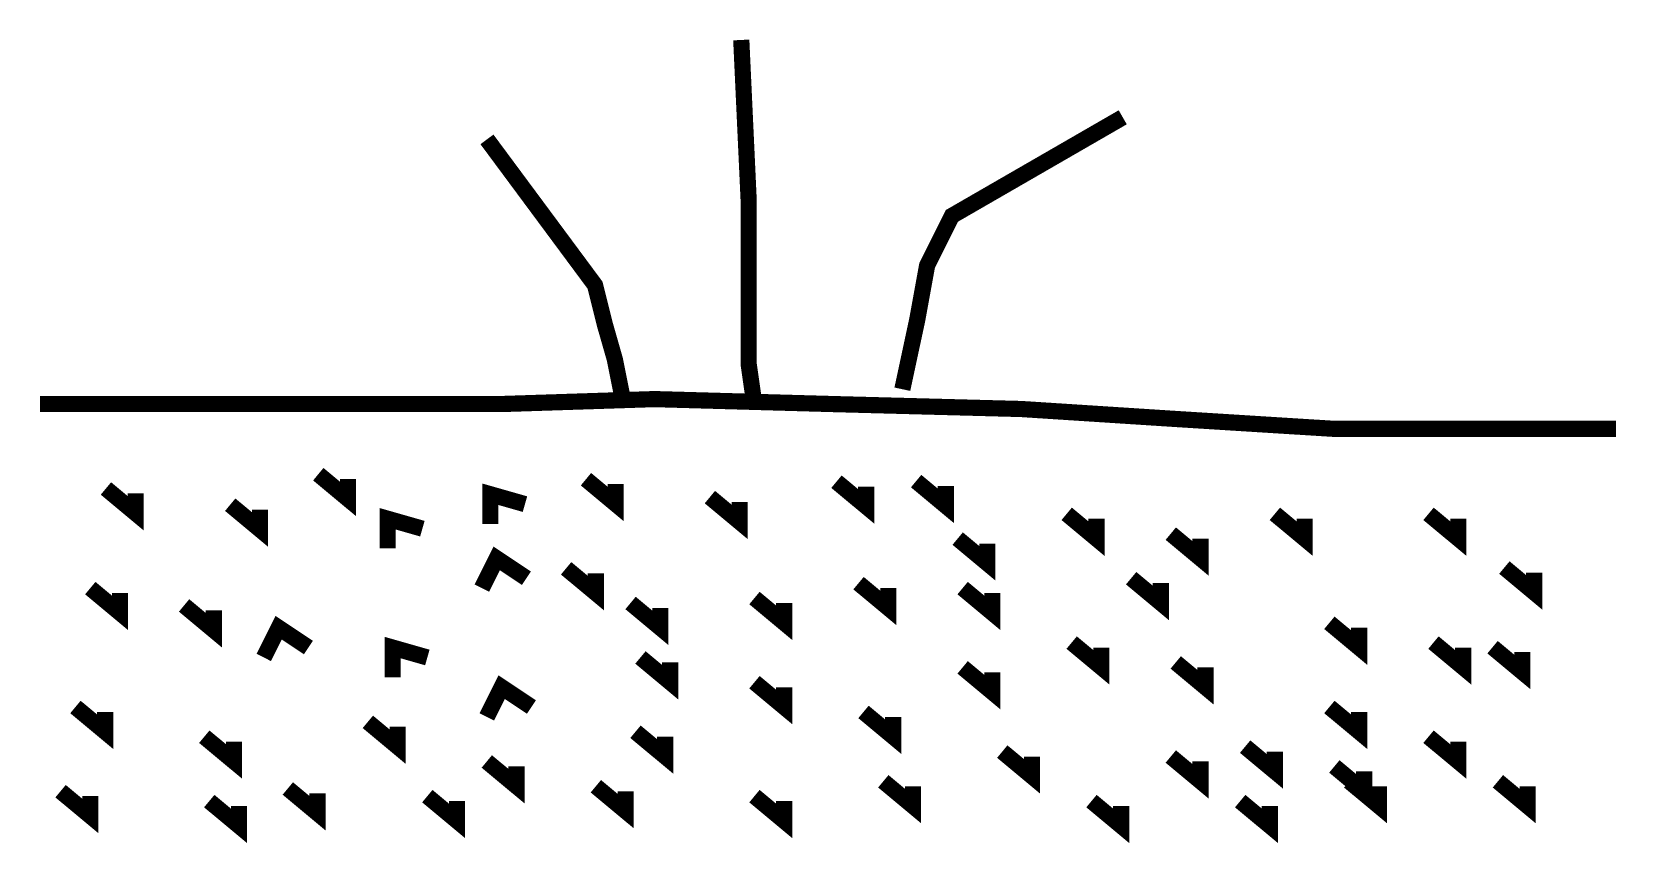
# Model space of a CAD drawing. Extents: x -0.01 to 9.82, y 0.06 to 5.06.
import ezdxf

# ---------------------------------------------------------------- set-up
doc = ezdxf.new("R2010")
doc.units = 0
doc.header["$MEASUREMENT"] = 0
doc.layers.get('0').update_dxf_attribs({"linetype": 'CONTINUOUS'})

msp = doc.modelspace()

# ---------------------------------------------------------------- linework, layer by layer
at = {"const_width": 0.1}
for points in [[(4.3697, 5.0147), (4.4156, 4.0204), (4.4156, 3.6228), (4.4156, 3.2558), (4.4156, 3.0111), (4.4462, 2.7971)], [(5.3649, 2.8582), (5.4568, 3.2864), (5.518, 3.6228), (5.6711, 3.9286), (6.7266, 4.5372)], [(2.7984, 4.4008), (3.4663, 3.5005), (3.5275, 3.2558), (3.5888, 3.0417), (3.639, 2.7908)], [(0.0366, 2.7665), (0.9859, 2.7665), (1.8433, 2.7665), (2.8845, 2.7665), (3.8338, 2.7971), (4.9362, 2.7665), (6.0998, 2.7359), (7.0491, 2.6747), (8.0291, 2.6136), (9.0702, 2.6136), (9.4989, 2.6136), (9.7745, 2.6136)], [(1.7564, 2.3334), (1.9401, 2.1805), (1.9401, 2.3028)], [(0.4443, 2.2452), (0.6281, 2.0923), (0.6281, 2.2146)], [(2.8189, 2.0263), (2.8189, 2.2098), (3.0332, 2.1486)], [(3.4101, 2.3024), (3.5939, 2.1495), (3.5939, 2.2719)], [(4.9579, 2.2872), (5.1417, 2.1343), (5.1417, 2.2567)], [(5.4502, 2.2908), (5.634, 2.1379), (5.634, 2.2602)], [(1.2122, 2.1451), (1.3959, 1.9922), (1.3959, 2.1145)], [(4.1758, 2.192), (4.3596, 2.0391), (4.3596, 2.1614)], [(2.1851, 1.8747), (2.1851, 2.0582), (2.3994, 1.997)], [(6.3804, 2.0887), (6.5641, 1.9358), (6.5641, 2.0582)], [(7.6665, 2.0887), (7.8503, 1.9358), (7.8503, 2.0582)], [(8.6158, 2.0887), (8.7996, 1.9358), (8.7996, 2.0582)], [(5.7067, 1.9358), (5.8904, 1.7829), (5.8904, 1.9052)], [(7.0234, 1.9664), (7.2072, 1.8135), (7.2072, 1.9358)], [(2.7669, 1.63), (2.8588, 1.8135), (3.0425, 1.6912)], [(3.2875, 1.7523), (3.4712, 1.5994), (3.4712, 1.7217)], [(9.0846, 1.757), (9.2683, 1.604), (9.2683, 1.7264)], [(0.3477, 1.63), (0.5315, 1.4771), (0.5315, 1.5994)], [(5.0942, 1.6606), (5.278, 1.5077), (5.278, 1.63)], [(5.7373, 1.63), (5.921, 1.4771), (5.921, 1.5994)], [(6.7785, 1.6912), (6.9622, 1.5382), (6.9622, 1.6606)], [(3.6856, 1.5382), (3.8693, 1.3853), (3.8693, 1.5077)], [(4.4512, 1.5688), (4.6349, 1.4159), (4.6349, 1.5382)], [(0.9272, 1.523), (1.111, 1.3701), (1.111, 1.4925)], [(1.4195, 1.2018), (1.5114, 1.3853), (1.6951, 1.263)], [(8.0034, 1.4159), (8.1871, 1.263), (8.1871, 1.3853)], [(2.2157, 1.0795), (2.2157, 1.263), (2.4301, 1.2018)], [(6.411, 1.2936), (6.5947, 1.1407), (6.5947, 1.263)], [(8.6464, 1.2936), (8.8302, 1.1407), (8.8302, 1.263)], [(9.0115, 1.2652), (9.1952, 1.1123), (9.1952, 1.2346)], [(3.7468, 1.2018), (3.9306, 1.0489), (3.9306, 1.1712)], [(5.7373, 1.1407), (5.921, 0.9877), (5.921, 1.1101)], [(7.0541, 1.1712), (7.2378, 1.0183), (7.2378, 1.1407)], [(2.7975, 0.8348), (2.8894, 1.0183), (3.0731, 0.896)], [(4.4512, 1.0489), (4.6349, 0.896), (4.6349, 1.0183)], [(0.2559, 0.896), (0.4396, 0.7431), (0.4396, 0.8654)], [(5.1248, 0.8654), (5.3086, 0.7125), (5.3086, 0.8348)], [(8.0034, 0.896), (8.1871, 0.7431), (8.1871, 0.8654)], [(2.0626, 0.8042), (2.2463, 0.6513), (2.2463, 0.7737)], [(3.7162, 0.7431), (3.8999, 0.5902), (3.8999, 0.7125)], [(1.052, 0.7125), (1.2358, 0.5596), (1.2358, 0.6819)], [(7.4828, 0.6513), (7.6665, 0.4984), (7.6665, 0.6207)], [(8.6158, 0.7125), (8.7996, 0.5596), (8.7996, 0.6819)], [(2.7975, 0.5596), (2.9813, 0.4067), (2.9813, 0.529)], [(5.9823, 0.6207), (6.166, 0.4678), (6.166, 0.5902)], [(7.0234, 0.5902), (7.2072, 0.4372), (7.2072, 0.5596)], [(8.034, 0.529), (8.2177, 0.3761), (8.2177, 0.4984)], [(0.164, 0.3761), (0.3477, 0.2232), (0.3477, 0.3455)], [(1.568, 0.3928), (1.7518, 0.2398), (1.7518, 0.3622)], [(2.4301, 0.3455), (2.6138, 0.1926), (2.6138, 0.3149)], [(3.4712, 0.4067), (3.655, 0.2538), (3.655, 0.3761)], [(4.4512, 0.3455), (4.6349, 0.1926), (4.6349, 0.3149)], [(5.2473, 0.4372), (5.4311, 0.2843), (5.4311, 0.4067)], [(8.1259, 0.4372), (8.3096, 0.2843), (8.3096, 0.4067)], [(9.0445, 0.4372), (9.2283, 0.2843), (9.2283, 0.4067)], [(1.0827, 0.3149), (1.2664, 0.162), (1.2664, 0.2843)], [(6.5335, 0.3149), (6.7172, 0.162), (6.7172, 0.2843)], [(7.4522, 0.3149), (7.6359, 0.162), (7.6359, 0.2843)]]:
    msp.add_lwpolyline(points, dxfattribs=at)

doc.saveas('drawing.dxf')
